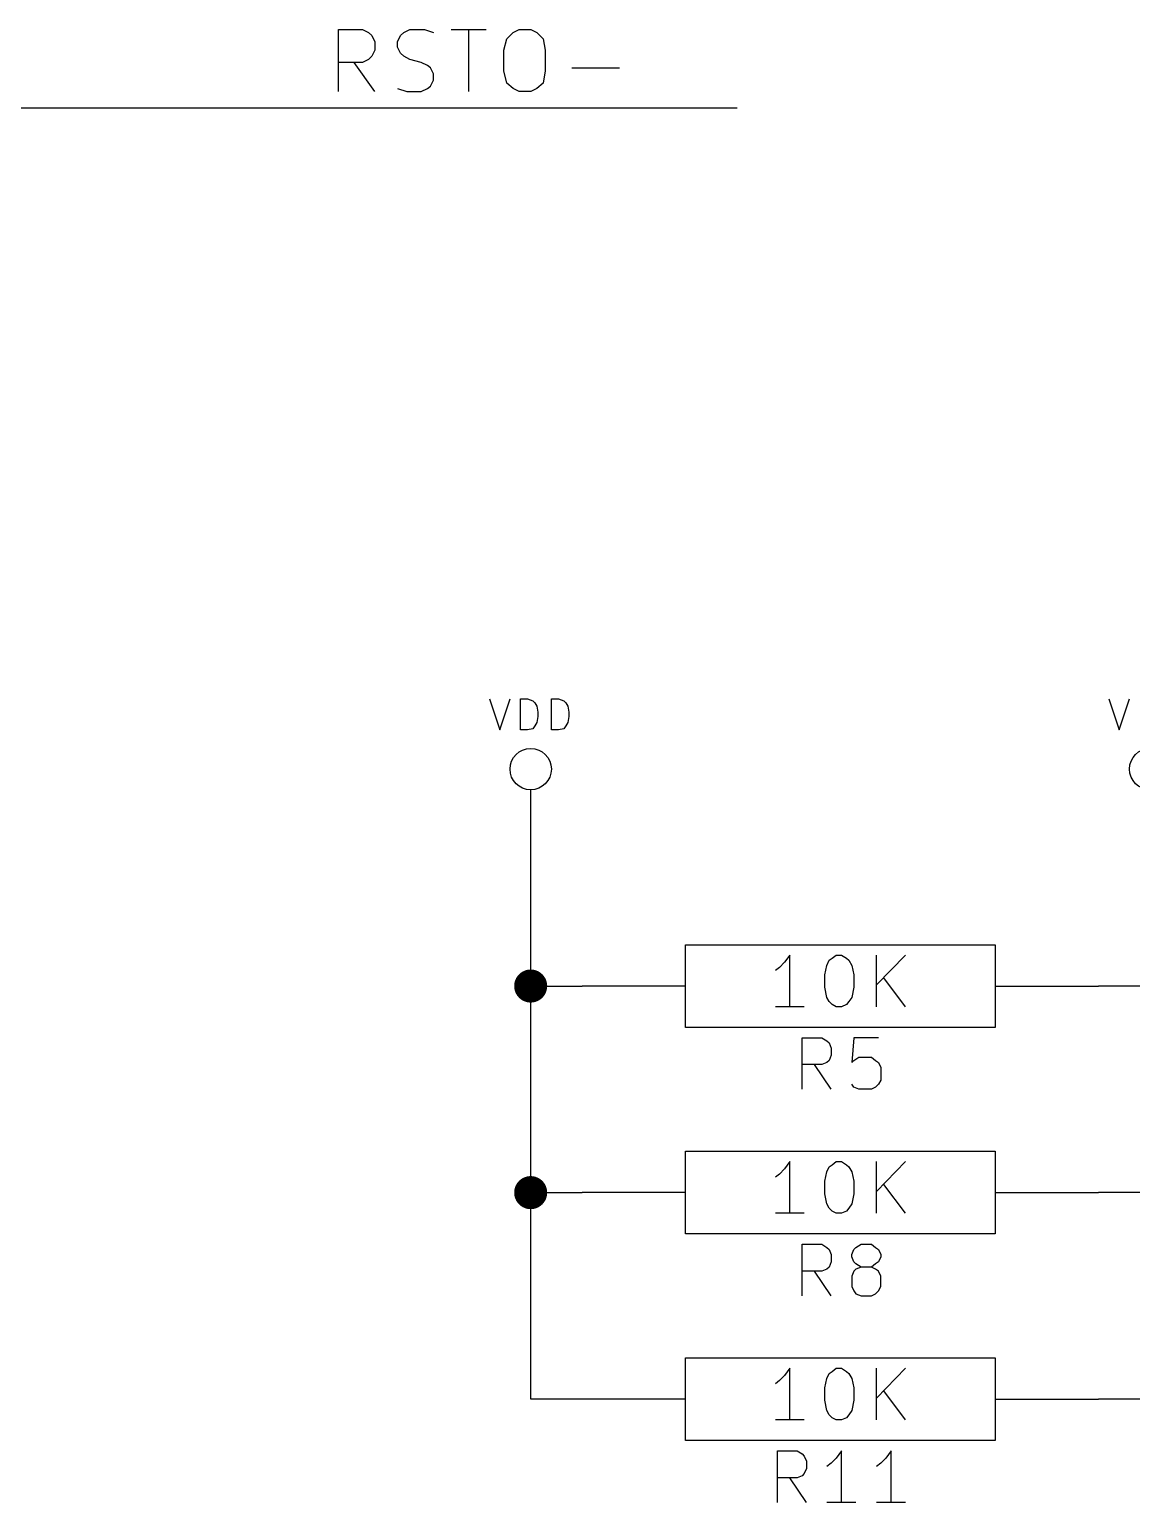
# Model space of a CAD drawing. Extents: x 4000 to 161350, y 4000 to 113000.
# Drawn here: x 36645 to 47320, y 60500 to 74760 of the extents above; entities that cross this region are included whole.
import ezdxf

# ---------------------------------------------------------------- set-up
doc = ezdxf.new("R2010")
doc.units = 0
for name, color, linetype in [('BLACK', 1, 'CONTINUOUS'), ('CYAN', 4, 'CONTINUOUS'), ('GREEN', 3, 'CONTINUOUS'), ('RED', 5, 'CONTINUOUS')]:
    doc.layers.add(name, color=color, linetype=linetype)

msp = doc.modelspace()

# ---------------------------------------------------------------- linework, layer by layer
at = {"layer": 'BLACK'}
for p, q in [((39640, 74160), (39640, 74760)), ((39640, 74760), (39870, 74760)), ((39870, 74760), (39930, 74730)), ((39930, 74730), (39960, 74700)), ((40240, 74700), (40270, 74730)), ((40270, 74730), (40330, 74760)), ((40330, 74760), (40470, 74760)), ((40470, 74760), (40560, 74730)), ((40730, 74760), (41070, 74760)), ((40900, 74160), (40900, 74760)), ((41270, 74670), (41330, 74730)), ((41330, 74730), (41390, 74760)), ((41390, 74760), (41500, 74760)), ((41500, 74760), (41560, 74730)), ((41560, 74730), (41620, 74670)), ((39960, 74700), (39990, 74640)), ((39990, 74640), (39990, 74560)), ((40210, 74640), (40240, 74700)), ((40210, 74590), (40210, 74640)), ((40240, 74530), (40210, 74590)), ((41240, 74560), (41270, 74670)), ((41620, 74670), (41640, 74560)), ((39870, 74440), (39640, 74440)), ((39990, 74160), (39790, 74440)), ((39930, 74470), (39870, 74440)), ((39960, 74500), (39930, 74470)), ((39990, 74560), (39960, 74500)), ((40270, 74500), (40240, 74530)), ((40330, 74470), (40270, 74500)), ((40440, 74440), (40330, 74470)), ((40500, 74410), (40440, 74440)), ((41240, 74360), (41240, 74560)), ((41640, 74560), (41640, 74360)), ((40530, 74390), (40500, 74410)), ((40560, 74330), (40530, 74390)), ((40560, 74270), (40560, 74330)), ((41270, 74240), (41240, 74360)), ((41640, 74360), (41620, 74240)), ((41900, 74390), (42360, 74390)), ((40210, 74190), (40300, 74160)), ((40300, 74160), (40440, 74160)), ((40440, 74160), (40500, 74190)), ((40500, 74190), (40530, 74210)), ((40530, 74210), (40560, 74270)), ((41330, 74190), (41270, 74240)), ((41390, 74160), (41330, 74190)), ((41500, 74160), (41390, 74160)), ((41560, 74190), (41500, 74160)), ((41620, 74240), (41560, 74190))]:
    msp.add_line(p, q, dxfattribs=at)
at = {"layer": 'CYAN'}
for p, q in [((41100, 68280), (41200, 67980)), ((41200, 67980), (41300, 68280)), ((41400, 67980), (41400, 68280)), ((41400, 68280), (41470, 68280)), ((41470, 68280), (41520, 68260)), ((41520, 68260), (41540, 68240)), ((41540, 68240), (41560, 68210)), ((41560, 68210), (41570, 68150)), ((41700, 67980), (41700, 68280)), ((41700, 68280), (41770, 68280)), ((41770, 68280), (41820, 68260)), ((41820, 68260), (41840, 68240)), ((41840, 68240), (41860, 68210)), ((41860, 68210), (41870, 68150)), ((47100, 68280), (47200, 67980)), ((47200, 67980), (47300, 68280)), ((41560, 68050), (41540, 68020)), ((41570, 68110), (41560, 68050)), ((41570, 68150), (41570, 68110)), ((41860, 68050), (41840, 68020)), ((41870, 68110), (41860, 68050)), ((41870, 68150), (41870, 68110)), ((41470, 67980), (41400, 67980)), ((41520, 67990), (41470, 67980)), ((41540, 68020), (41520, 67990)), ((41770, 67980), (41700, 67980)), ((41820, 67990), (41770, 67980)), ((41840, 68020), (41820, 67990)), ((44010, 65800), (43960, 65730)), ((44010, 65300), (44010, 65800)), ((44370, 65700), (44390, 65750)), ((44390, 65750), (44420, 65770)), ((44420, 65770), (44460, 65800)), ((44460, 65800), (44510, 65800)), ((44510, 65800), (44560, 65770)), ((44560, 65770), (44580, 65750)), ((44580, 65750), (44610, 65700)), ((44850, 65300), (44850, 65800)), ((45130, 65800), (44850, 65510)), ((43910, 65680), (43870, 65650)), ((43960, 65730), (43910, 65680)), ((44350, 65610), (44370, 65700)), ((44350, 65490), (44350, 65610)), ((44610, 65700), (44630, 65610)), ((44630, 65610), (44630, 65490)), ((44370, 65390), (44350, 65490)), ((44630, 65490), (44610, 65390)), ((45130, 65300), (44920, 65580)), ((44390, 65350), (44370, 65390)), ((44420, 65320), (44390, 65350)), ((44460, 65300), (44420, 65320)), ((44560, 65320), (44510, 65300)), ((44580, 65350), (44560, 65320)), ((44610, 65390), (44580, 65350)), ((44150, 65300), (43870, 65300)), ((44510, 65300), (44460, 65300)), ((44130, 64500), (44130, 65000)), ((44130, 65000), (44320, 65000)), ((44320, 65000), (44370, 64970)), ((44370, 64970), (44390, 64950)), ((44390, 64950), (44410, 64900)), ((44410, 64900), (44410, 64830)), ((44630, 65000), (44610, 64760)), ((44870, 65000), (44630, 65000)), ((44370, 64760), (44320, 64740)), ((44390, 64780), (44370, 64760)), ((44410, 64830), (44390, 64780)), ((44610, 64760), (44630, 64780)), ((44630, 64780), (44680, 64810)), ((44680, 64810), (44800, 64810)), ((44800, 64810), (44840, 64780)), ((44840, 64780), (44870, 64760)), ((44870, 64760), (44890, 64710)), ((44320, 64740), (44130, 64740)), ((44410, 64500), (44250, 64740)), ((44890, 64710), (44890, 64590)), ((44630, 64520), (44610, 64550)), ((44680, 64500), (44630, 64520)), ((44800, 64500), (44680, 64500)), ((44840, 64520), (44800, 64500)), ((44870, 64550), (44840, 64520)), ((44890, 64590), (44870, 64550)), ((44010, 63800), (43960, 63730)), ((44010, 63300), (44010, 63800)), ((44370, 63700), (44390, 63750)), ((44390, 63750), (44420, 63770)), ((44420, 63770), (44460, 63800)), ((44460, 63800), (44510, 63800)), ((44510, 63800), (44560, 63770)), ((44560, 63770), (44580, 63750)), ((44580, 63750), (44610, 63700)), ((44850, 63300), (44850, 63800)), ((45130, 63800), (44850, 63510)), ((43910, 63680), (43870, 63650)), ((43960, 63730), (43910, 63680)), ((44350, 63610), (44370, 63700)), ((44350, 63490), (44350, 63610)), ((44610, 63700), (44630, 63610)), ((44630, 63610), (44630, 63490)), ((44370, 63390), (44350, 63490)), ((44630, 63490), (44610, 63390)), ((45130, 63300), (44920, 63580)), ((44390, 63350), (44370, 63390)), ((44420, 63320), (44390, 63350)), ((44460, 63300), (44420, 63320)), ((44560, 63320), (44510, 63300)), ((44580, 63350), (44560, 63320)), ((44610, 63390), (44580, 63350)), ((44150, 63300), (43870, 63300)), ((44510, 63300), (44460, 63300)), ((44130, 62500), (44130, 63000)), ((44130, 63000), (44320, 63000)), ((44320, 63000), (44370, 62970)), ((44370, 62970), (44390, 62950)), ((44390, 62950), (44410, 62900)), ((44410, 62900), (44410, 62830)), ((44610, 62900), (44630, 62950)), ((44610, 62880), (44610, 62900)), ((44630, 62950), (44650, 62970)), ((44650, 62970), (44700, 63000)), ((44700, 63000), (44800, 63000)), ((44800, 63000), (44840, 62970)), ((44840, 62970), (44870, 62950)), ((44870, 62950), (44890, 62900)), ((44890, 62900), (44890, 62880)), ((44370, 62760), (44320, 62740)), ((44390, 62780), (44370, 62760)), ((44410, 62830), (44390, 62780)), ((44630, 62830), (44610, 62880)), ((44650, 62810), (44630, 62830)), ((44650, 62760), (44630, 62740)), ((44700, 62780), (44650, 62810)), ((44700, 62780), (44650, 62760)), ((44800, 62780), (44700, 62780)), ((44840, 62810), (44800, 62780)), ((44840, 62760), (44800, 62780)), ((44870, 62830), (44840, 62810)), ((44870, 62740), (44840, 62760)), ((44890, 62880), (44870, 62830)), ((44320, 62740), (44130, 62740)), ((44410, 62500), (44250, 62740)), ((44630, 62740), (44610, 62690)), ((44610, 62690), (44610, 62590)), ((44890, 62690), (44870, 62740)), ((44890, 62590), (44890, 62690)), ((44610, 62590), (44630, 62550)), ((44630, 62550), (44650, 62520)), ((44650, 62520), (44700, 62500)), ((44700, 62500), (44800, 62500)), ((44800, 62500), (44840, 62520)), ((44840, 62520), (44870, 62550)), ((44870, 62550), (44890, 62590)), ((44010, 61800), (43960, 61730)), ((44010, 61300), (44010, 61800)), ((44370, 61700), (44390, 61750)), ((44390, 61750), (44420, 61770)), ((44420, 61770), (44460, 61800)), ((44460, 61800), (44510, 61800)), ((44510, 61800), (44560, 61770)), ((44560, 61770), (44580, 61750)), ((44580, 61750), (44610, 61700)), ((44850, 61300), (44850, 61800)), ((45130, 61800), (44850, 61510)), ((43910, 61680), (43870, 61650)), ((43960, 61730), (43910, 61680)), ((44350, 61610), (44370, 61700)), ((44350, 61490), (44350, 61610)), ((44610, 61700), (44630, 61610)), ((44630, 61610), (44630, 61490)), ((44370, 61390), (44350, 61490)), ((44630, 61490), (44610, 61390)), ((45130, 61300), (44920, 61580)), ((44390, 61350), (44370, 61390)), ((44420, 61320), (44390, 61350)), ((44460, 61300), (44420, 61320)), ((44560, 61320), (44510, 61300)), ((44580, 61350), (44560, 61320)), ((44610, 61390), (44580, 61350)), ((44150, 61300), (43870, 61300)), ((44510, 61300), (44460, 61300)), ((43890, 60500), (43890, 61000)), ((43890, 61000), (44080, 61000)), ((44080, 61000), (44130, 60970)), ((44130, 60970), (44150, 60950)), ((44150, 60950), (44170, 60900)), ((44170, 60900), (44170, 60830)), ((44460, 60930), (44410, 60880)), ((44510, 61000), (44460, 60930)), ((44510, 60500), (44510, 61000)), ((44940, 60930), (44890, 60880)), ((44990, 61000), (44940, 60930)), ((44990, 60500), (44990, 61000)), ((44130, 60760), (44080, 60740)), ((44150, 60780), (44130, 60760)), ((44170, 60830), (44150, 60780)), ((44410, 60880), (44370, 60850)), ((44890, 60880), (44850, 60850)), ((44080, 60740), (43890, 60740)), ((44170, 60500), (44010, 60740)), ((44650, 60500), (44370, 60500)), ((45130, 60500), (44850, 60500))]:
    msp.add_line(p, q, dxfattribs=at)
at = {"layer": 'GREEN'}
for p, q in [((37500, 74000), (43500, 74000)), ((41500, 61500), (41500, 67000)), ((41500, 65500), (42000, 65500)), ((61500, 65500), (47000, 65500)), ((41500, 63500), (42000, 63500)), ((61500, 63500), (47000, 63500)), ((42000, 61500), (41500, 61500)), ((61500, 61500), (47000, 61500))]:
    msp.add_line(p, q, dxfattribs=at)
at = {"layer": 'GREEN', "const_width": 160}
for points in [[(41420, 65500, 1), (41580, 65500, 1)], [(41420, 63500, 1), (41580, 63500, 1)]]:
    msp.add_lwpolyline(points, format="xyb", close=True, dxfattribs=at)
at = {"layer": 'RED'}
for p, q in [((36500, 74000), (37500, 74000)), ((41500, 67000), (41500, 67400)), ((43000, 65100), (43000, 65900)), ((43000, 65900), (46000, 65900)), ((46000, 65900), (46000, 65100)), ((43000, 65500), (42000, 65500)), ((46000, 65500), (47000, 65500)), ((46000, 65100), (43000, 65100)), ((43000, 63100), (43000, 63900)), ((43000, 63900), (46000, 63900)), ((46000, 63900), (46000, 63100)), ((43000, 63500), (42000, 63500)), ((46000, 63500), (47000, 63500)), ((46000, 63100), (43000, 63100)), ((43000, 61100), (43000, 61900)), ((43000, 61900), (46000, 61900)), ((46000, 61900), (46000, 61100)), ((43000, 61500), (42000, 61500)), ((46000, 61500), (47000, 61500)), ((46000, 61100), (43000, 61100))]:
    msp.add_line(p, q, dxfattribs=at)
for centre in [(41500, 67600), (47500, 67600)]:
    msp.add_circle(centre, 200, dxfattribs=at)

doc.saveas('drawing.dxf')
